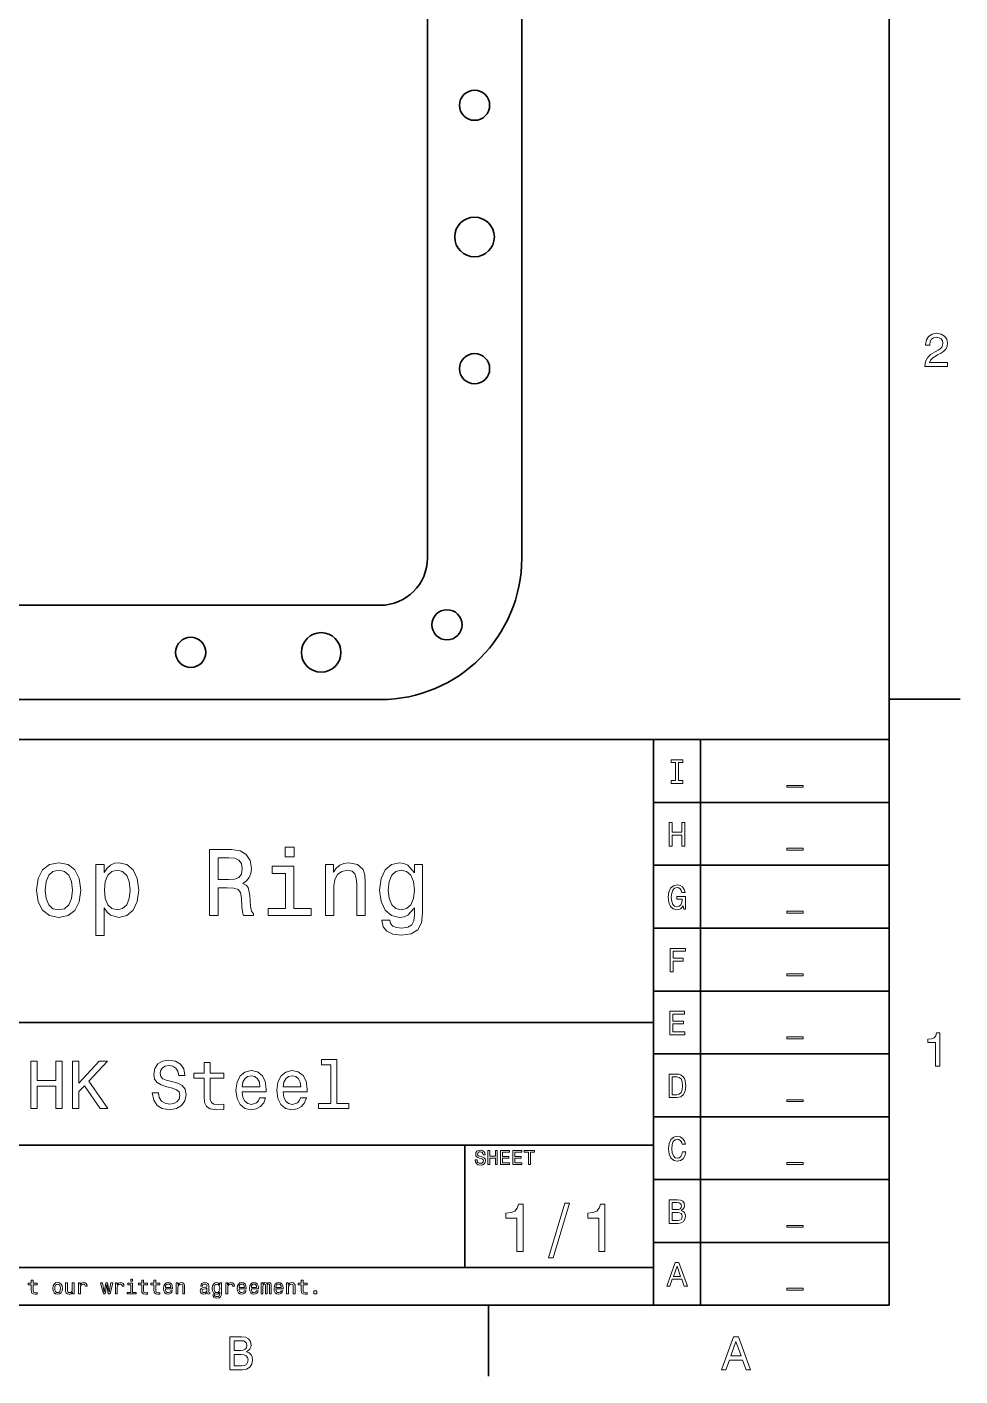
# Model space of a CAD drawing. Extents: x 0 to 420, y 0 to 297.
# Drawn here: x 318.6 to 417.5, y 2.5 to 145.6 of the extents above; entities that cross this region are included whole.
import ezdxf

# ---------------------------------------------------------------- set-up
doc = ezdxf.new("R2010")
doc.units = 0

msp = doc.modelspace()

# ---------------------------------------------------------------- linework, layer by layer
at = {"color": 7, "lineweight": 35}
for p, q in [((410, 10), (410, 287)), ((361.040009, 89.246735), (361.040009, 268.736755)), ((371.040009, 268.736755), (371.040009, 89.246735)), ((63.959991, 84.246735), (356.040009, 84.246735)), ((356.040009, 74.246735), (63.959991, 74.246735)), ((410, 74.300003), (417.5, 74.300003)), ((220, 70), (410, 70)), ((385, 10), (385, 70)), ((390, 10), (390, 70)), ((410, 70), (410, 10)), ((385, 63.333332), (410, 63.333332)), ((385, 56.666668), (410, 56.666668)), ((385, 50), (410, 50)), ((385, 43.333332), (410, 43.333332)), ((220, 40), (385, 40)), ((385, 36.666668), (410, 36.666668)), ((385, 30), (410, 30)), ((220, 27), (385, 27)), ((365, 14), (365, 27)), ((385, 23.333334), (410, 23.333334)), ((385, 16.666666), (410, 16.666666)), ((220, 14), (385, 14)), ((10, 10), (410, 10)), ((220, 10), (410, 10)), ((367.5, 10), (367.5, 2.5))]:
    msp.add_line(p, q, dxfattribs=at)
at = {"color": 7, "lineweight": 13}
for points in [[(413.76947, 109.566788), (416.175079, 109.566788), (416.175079, 110.000504), (414.273773, 110.000504), (414.3797, 110.237534), (414.561249, 110.434219), (415.121033, 110.79229), (415.418579, 110.943588), (415.751434, 111.160446), (415.988464, 111.412613), (416.124634, 111.710159), (416.175079, 112.048058), (416.089355, 112.471687), (415.852325, 112.804543), (415.489197, 113.016357), (415.020172, 113.092003), (414.536041, 113.006271), (414.167877, 112.769234), (413.930847, 112.390999), (413.850159, 111.891716), (413.850159, 111.821114), (414.309082, 111.821114), (414.309082, 111.861458), (414.354462, 112.204399), (414.490631, 112.456558), (414.707489, 112.617943), (414.994965, 112.673416), (415.287476, 112.622986), (415.504333, 112.496902), (415.645538, 112.300217), (415.695984, 112.053101), (415.660675, 111.821114), (415.56485, 111.624428), (415.403473, 111.452957), (415.181549, 111.301659), (414.884003, 111.140274), (414.389771, 110.827591), (414.041779, 110.494743), (413.835022, 110.091286), (413.76947, 109.581917)], [(387.33429, 65.659821), (386.873199, 65.659821), (386.873199, 65.357224), (388.126801, 65.357224), (388.126801, 65.659821), (387.66571, 65.659821), (387.66571, 67.554626), (388.126801, 67.554626), (388.126801, 67.857224), (386.873199, 67.857224), (386.873199, 67.554626), (387.33429, 67.554626)], [(399.132568, 65.140724), (399.132568, 64.938995), (400.867432, 64.938995), (400.867432, 65.140724)], [(386.664276, 58.690563), (386.999298, 58.690563), (386.999298, 59.864914), (388.000732, 59.864914), (388.000732, 58.690563), (388.332123, 58.690563), (388.332123, 61.190563), (388.000732, 61.190563), (388.000732, 60.171112), (386.999298, 60.171112), (386.999298, 61.190563), (386.664276, 61.190563)], [(337.930847, 51.333572), (338.868866, 51.333572), (338.868866, 54.288902), (339.827087, 54.288902), (340.533142, 54.258644), (340.976929, 54.117435), (341.219025, 53.78458), (341.319885, 53.18948), (341.3703, 52.2817), (341.430847, 51.6866), (341.55188, 51.333572), (342.610962, 51.333572), (342.610962, 51.525215), (342.378967, 51.807636), (342.298279, 52.33213), (342.227661, 53.461815), (342.056183, 54.298988), (341.824219, 54.561237), (341.46109, 54.75288), (341.864563, 55.005043), (342.146973, 55.358067), (342.328522, 55.801872), (342.389038, 56.336456), (342.247833, 57.183716), (341.84436, 57.819164), (341.17868, 58.20245), (340.270874, 58.333572), (337.930847, 58.333572)], [(340.008636, 57.476223), (340.623901, 57.415707), (341.057617, 57.224064), (341.329956, 56.871037), (341.420746, 56.31628), (341.319885, 55.731266), (341.047546, 55.378242), (340.583557, 55.196686), (339.94812, 55.146252), (338.868866, 55.146252), (338.868866, 57.476223)], [(346.907776, 58.575645), (345.969727, 58.575645), (345.969727, 57.567001), (346.907776, 57.567001)], [(399.132568, 58.474064), (399.132568, 58.272335), (400.867432, 58.272335), (400.867432, 58.474064)], [(319.613831, 54.036743), (319.775208, 52.806194), (320.239197, 51.898415), (320.975494, 51.333572), (321.963989, 51.14193), (322.942352, 51.333572), (323.67868, 51.888329), (324.142639, 52.796108), (324.314117, 54.036743), (324.142639, 55.267288), (323.67868, 56.185158), (322.942352, 56.739914), (321.963989, 56.941643), (320.975494, 56.739914), (320.239197, 56.175072), (319.775208, 55.267288)], [(320.521606, 54.046829), (320.612396, 54.954609), (320.894806, 55.610229), (321.348694, 56.013687), (321.963989, 56.1549), (322.569153, 56.013687), (323.023041, 55.620316), (323.305481, 54.954609), (323.406342, 54.046829), (323.305481, 53.12896), (323.023041, 52.463257), (322.569153, 52.059795), (321.963989, 51.928673), (321.348694, 52.059795), (320.894806, 52.463257), (320.612396, 53.12896)], [(326.785309, 55.912823), (326.785309, 56.75), (325.897705, 56.75), (325.897705, 49.235588), (326.785309, 49.235588), (326.785309, 52.160664), (327.097992, 51.6866), (327.450989, 51.373917), (328.338623, 51.14193), (329.185883, 51.333572), (329.851593, 51.908501), (330.285309, 52.81628), (330.446686, 54.046829), (330.285309, 55.267288), (329.851593, 56.175072), (329.185883, 56.739914), (328.338623, 56.941643), (327.854462, 56.881123), (327.440918, 56.68948), (327.087891, 56.366714)], [(328.187317, 51.938759), (327.592224, 52.069885), (327.158508, 52.473343), (326.886169, 53.12896), (326.79538, 54.046829), (326.886169, 54.954609), (327.158508, 55.610229), (327.592224, 56.003601), (328.187317, 56.144814), (328.731995, 56.003601), (329.16571, 55.600143), (329.438049, 54.944523), (329.53891, 54.046829), (329.438049, 53.13905), (329.16571, 52.473343), (328.731995, 52.069885)], [(346.877502, 52.079971), (346.877502, 56.568443), (344.597961, 56.568443), (344.597961, 55.811958), (345.989899, 55.811958), (345.989899, 52.079971), (344.174347, 52.079971), (344.174347, 51.333572), (348.713257, 51.333572), (348.713257, 52.079971)], [(350.236298, 51.333572), (351.123901, 51.333572), (351.123901, 54.460373), (351.214691, 55.176514), (351.507202, 55.701008), (351.96109, 56.023773), (352.566284, 56.144814), (353.050415, 56.043945), (353.353027, 55.771614), (353.504333, 55.317722), (353.554749, 54.712536), (353.554749, 51.333572), (354.442352, 51.333572), (354.442352, 54.894093), (354.402008, 55.610229), (354.220459, 56.20533), (353.625366, 56.75), (352.697388, 56.941643), (352.182983, 56.871037), (351.749268, 56.679394), (351.376068, 56.356628), (351.083557, 55.922909), (351.083557, 56.75), (350.236298, 56.75)], [(360.524475, 51.575645), (360.524475, 56.75), (359.677216, 56.75), (359.677216, 55.872478), (358.981262, 56.669308), (358.557617, 56.871037), (358.083557, 56.941643), (357.226227, 56.739914), (356.560516, 56.175072), (356.126801, 55.267288), (355.975494, 54.046829), (356.126801, 52.81628), (356.560516, 51.908501), (357.226227, 51.333572), (358.083557, 51.14193), (358.567719, 51.212536), (358.971191, 51.394093), (359.677216, 52.160664), (359.677216, 51.394093), (359.596527, 50.788902), (359.374634, 50.355186), (358.950989, 50.103024), (358.315552, 50.012245), (357.760803, 50.072765), (357.367432, 50.224064), (357.135437, 50.486309), (357.064819, 50.839336), (356.207489, 50.839336), (356.207489, 50.798988), (356.338623, 50.153458), (356.742065, 49.669308), (357.387604, 49.356628), (358.265137, 49.245674), (359.314117, 49.396973), (360.010071, 49.820602), (360.403442, 50.556915)], [(356.893372, 54.046829), (356.984131, 54.944523), (357.25647, 55.610229), (357.680115, 56.003601), (358.244934, 56.144814), (358.840057, 56.003601), (359.283844, 55.610229), (359.556183, 54.944523), (359.657043, 54.046829), (359.556183, 53.12896), (359.283844, 52.473343), (358.840057, 52.069885), (358.244934, 51.938759), (357.680115, 52.069885), (357.25647, 52.473343), (356.984131, 53.13905)], [(388.159241, 52.35891), (388.220459, 52.023895), (388.400574, 52.023895), (388.400574, 53.37476), (387.489197, 53.37476), (387.489197, 53.068565), (388.051147, 53.068565), (388.051147, 53.046951), (388.007935, 52.715538), (387.89267, 52.470581), (387.716156, 52.315681), (387.496399, 52.265251), (387.251434, 52.33009), (387.060516, 52.524616), (386.938049, 52.845222), (386.894806, 53.284702), (386.934448, 53.720581), (387.056915, 54.041187), (387.251434, 54.23571), (387.514404, 54.304153), (387.694519, 54.268131), (387.842224, 54.167267), (387.950287, 53.997959), (388.011536, 53.771015), (388.368164, 53.771015), (388.274506, 54.116837), (388.097992, 54.376202), (387.849426, 54.534702), (387.536041, 54.592339), (387.125366, 54.502281), (386.815552, 54.239311), (386.617432, 53.825047), (386.548981, 53.273895), (386.617432, 52.719139), (386.815552, 52.304874), (387.107361, 52.041908), (387.474792, 51.955452), (387.680115, 51.984268), (387.863831, 52.056316), (388.022339, 52.182396)], [(399.132568, 51.807396), (399.132568, 51.605667), (400.867432, 51.605667), (400.867432, 51.807396)], [(386.761536, 45.357231), (387.096558, 45.357231), (387.096558, 46.506367), (388.148407, 46.506367), (388.148407, 46.805359), (387.096558, 46.805359), (387.096558, 47.554638), (388.389771, 47.554638), (388.389771, 47.857231), (386.761536, 47.857231)], [(399.132568, 45.140732), (399.132568, 44.939003), (400.867432, 44.939003), (400.867432, 45.140732)], [(386.74353, 38.690563), (388.328522, 38.690563), (388.328522, 38.993156), (387.074921, 38.993156), (387.074921, 39.839699), (388.19165, 39.839699), (388.19165, 40.138691), (387.074921, 40.138691), (387.074921, 40.88797), (388.299713, 40.88797), (388.299713, 41.190563), (386.74353, 41.190563)], [(414.909241, 35.366787), (415.368164, 35.366787), (415.368164, 38.892002), (415.025208, 38.892002), (414.934448, 38.584366), (414.752899, 38.377594), (414.475525, 38.256557), (414.092224, 38.216209), (414.092224, 37.858143), (414.909241, 37.858143)], [(399.132568, 38.474064), (399.132568, 38.272335), (400.867432, 38.272335), (400.867432, 38.474064)], [(318.991333, 30.881124), (319.661377, 30.881124), (319.661377, 33.229828), (321.664246, 33.229828), (321.664246, 30.881124), (322.327087, 30.881124), (322.327087, 35.881126), (321.664246, 35.881126), (321.664246, 33.84222), (319.661377, 33.84222), (319.661377, 35.881126), (318.991333, 35.881126)], [(323.436584, 30.881124), (324.099426, 30.881124), (324.099426, 32.660664), (324.690186, 33.29467), (326.368866, 30.881124), (327.175781, 30.881124), (325.158508, 33.777378), (327.118134, 35.881126), (326.239197, 35.881126), (324.099426, 33.568443), (324.099426, 35.881126), (323.436584, 35.881126)], [(332.536011, 32.530979), (331.880402, 32.530979), (332.024475, 31.767292), (332.384705, 31.205332), (332.939484, 30.866714), (333.688751, 30.744236), (334.430817, 30.85951), (334.985596, 31.176514), (335.338623, 31.673632), (335.468292, 32.32925), (335.360229, 32.920029), (335.057617, 33.301872), (334.567719, 33.554035), (333.912109, 33.741356), (333.350128, 33.878242), (332.982697, 34.036743), (332.773773, 34.267292), (332.708923, 34.627522), (332.773773, 34.951729), (332.96109, 35.196686), (333.249268, 35.362392), (333.645538, 35.420029), (334.048981, 35.347984), (334.365997, 35.153458), (334.574921, 34.82925), (334.675781, 34.389771), (335.331421, 34.389771), (335.331421, 34.404179), (335.216125, 35.081413), (334.877502, 35.585735), (334.34436, 35.902737), (333.623901, 36.010807), (332.975494, 35.902737), (332.471191, 35.600143), (332.146973, 35.131844), (332.031677, 34.526657), (332.125366, 33.986313), (332.399139, 33.618877), (332.831421, 33.37392), (333.42218, 33.1866), (334.005768, 33.020893), (334.445251, 32.862392), (334.711792, 32.631844), (334.805481, 32.257206), (334.719025, 31.87536), (334.495667, 31.587177), (334.157043, 31.407061), (333.71756, 31.349424), (333.227661, 31.428675), (332.853027, 31.659222), (332.615265, 32.033863)], [(350.792511, 35.520893), (350.792511, 31.414267), (349.488464, 31.414267), (349.488464, 30.881124), (352.723328, 30.881124), (352.723328, 31.414267), (351.426514, 31.414267), (351.426514, 36.054035), (349.798279, 36.054035), (349.798279, 35.520893)], [(337.3703, 34.079971), (337.3703, 32.14193), (337.413544, 31.515131), (337.615265, 31.082853), (338.018738, 30.830692), (338.703156, 30.744236), (339.452454, 30.78026), (339.452454, 31.32781), (338.904907, 31.284582), (338.407776, 31.34222), (338.141205, 31.522335), (338.02594, 31.824928), (338.004333, 32.25), (338.004333, 34.079971), (339.452454, 34.079971), (339.452454, 34.620316), (338.004333, 34.620316), (338.004333, 35.751442), (337.3703, 35.751442), (337.3703, 34.620316), (336.275208, 34.620316), (336.275208, 34.079971)], [(341.412109, 32.631844), (343.94812, 32.631844), (343.955322, 32.927235), (343.840057, 33.755764), (343.523041, 34.375362), (343.018738, 34.75), (342.348694, 34.886887), (341.693085, 34.742798), (341.188751, 34.339336), (340.864563, 33.68372), (340.749268, 32.819164), (340.857361, 31.932999), (341.181549, 31.284582), (341.67868, 30.881124), (342.327087, 30.744236), (342.889038, 30.837896), (343.350128, 31.082853), (343.688751, 31.471903), (343.88327, 31.990635), (343.25647, 31.990635), (343.126801, 31.70245), (342.939484, 31.486311), (342.406342, 31.3134), (341.995667, 31.392653), (341.685883, 31.644814), (341.484131, 32.055477), (341.412109, 32.610229)], [(345.749268, 32.631844), (348.285309, 32.631844), (348.292511, 32.927235), (348.177246, 33.755764), (347.860229, 34.375362), (347.355896, 34.75), (346.685883, 34.886887), (346.030273, 34.742798), (345.52594, 34.339336), (345.201721, 33.68372), (345.086456, 32.819164), (345.194519, 31.932999), (345.518738, 31.284582), (346.015839, 30.881124), (346.664246, 30.744236), (347.226227, 30.837896), (347.687317, 31.082853), (348.02594, 31.471903), (348.220459, 31.990635), (347.593658, 31.990635), (347.463989, 31.70245), (347.276642, 31.486311), (346.7435, 31.3134), (346.332855, 31.392653), (346.023041, 31.644814), (345.82132, 32.055477), (345.749268, 32.610229)], [(387.496399, 34.523895), (386.664276, 34.523895), (386.664276, 32.023895), (387.496399, 32.023895), (387.889038, 32.103146), (388.180847, 32.344501), (388.360962, 32.737152), (388.425812, 33.273895), (388.368164, 33.821445), (388.296112, 34.037582), (388.195251, 34.210495), (387.903473, 34.444645), (387.712555, 34.502281)], [(341.412109, 33.164986), (341.491333, 33.662106), (341.685883, 34.029541), (341.981262, 34.252884), (342.3703, 34.332134), (342.752167, 34.252884), (343.047546, 34.029541), (343.227661, 33.662106), (343.292511, 33.164986)], [(345.749268, 33.164986), (345.828522, 33.662106), (346.023041, 34.029541), (346.318451, 34.252884), (346.707489, 34.332134), (347.089325, 34.252884), (347.384735, 34.029541), (347.56485, 33.662106), (347.629669, 33.164986)], [(387.471191, 34.224903), (387.744965, 34.170868), (387.932281, 34.005165), (388.043945, 33.709774), (388.079987, 33.273895), (388.040344, 32.852425), (387.92868, 32.557037), (387.737762, 32.380524), (387.471191, 32.322887), (386.999298, 32.322887), (386.999298, 34.224903)], [(399.132568, 31.807396), (399.132568, 31.605667), (400.867432, 31.605667), (400.867432, 31.807396)], [(388.083588, 26.286623), (388.011536, 25.984028), (387.89267, 25.767891), (387.726959, 25.634605), (387.53244, 25.591377), (387.298279, 25.656219), (387.114563, 25.850742), (386.992065, 26.167746), (386.952454, 26.607227), (386.992065, 27.043106), (387.110962, 27.363712), (387.294678, 27.558235), (387.53244, 27.62668), (387.705322, 27.590656), (387.853027, 27.489792), (387.968292, 27.327688), (388.047546, 27.104345), (388.389771, 27.104345), (388.281708, 27.446564), (388.094391, 27.705931), (387.838623, 27.868034), (387.53244, 27.925671), (387.150574, 27.835613), (386.858795, 27.583452), (386.671478, 27.169188), (386.606628, 26.607227), (386.671478, 26.045267), (386.858795, 25.631002), (387.150574, 25.375238), (387.53244, 25.288784), (387.867432, 25.357227), (388.137604, 25.548149), (388.328522, 25.861549), (388.429413, 26.286623)], [(366.309082, 25.413544), (366.112396, 25.413544), (366.155609, 25.184437), (366.263702, 25.015848), (366.430115, 24.914265), (366.654907, 24.87752), (366.877533, 24.912102), (367.043945, 25.007204), (367.149841, 25.15634), (367.188751, 25.353025), (367.156342, 25.530258), (367.065552, 25.644812), (366.918579, 25.720461), (366.721893, 25.776655), (366.553314, 25.817722), (366.443085, 25.865273), (366.380402, 25.934437), (366.360962, 26.042505), (366.380402, 26.139769), (366.436584, 26.213255), (366.523041, 26.262968), (366.641937, 26.280258), (366.76297, 26.258644), (366.858063, 26.200287), (366.920746, 26.103025), (366.951019, 25.97118), (367.147705, 25.97118), (367.147705, 25.975504), (367.113098, 26.178673), (367.011536, 26.329969), (366.851593, 26.425072), (366.635437, 26.457491), (366.440918, 26.425072), (366.289612, 26.334293), (366.192352, 26.193804), (366.157776, 26.012247), (366.185883, 25.850143), (366.268005, 25.739912), (366.397705, 25.666426), (366.574921, 25.610229), (366.75, 25.560518), (366.881836, 25.512968), (366.961823, 25.443804), (366.989899, 25.331411), (366.963989, 25.216858), (366.896973, 25.130402), (366.79538, 25.076368), (366.663544, 25.059076), (366.516571, 25.082851), (366.404175, 25.152016), (366.332855, 25.264408)], [(367.450287, 24.918587), (367.651306, 24.918587), (367.651306, 25.623198), (368.252167, 25.623198), (368.252167, 24.918587), (368.451019, 24.918587), (368.451019, 26.418587), (368.252167, 26.418587), (368.252167, 25.806915), (367.651306, 25.806915), (367.651306, 26.418587), (367.450287, 26.418587)], [(368.798981, 24.918587), (369.75, 24.918587), (369.75, 25.100143), (368.997833, 25.100143), (368.997833, 25.608068), (369.667877, 25.608068), (369.667877, 25.787462), (368.997833, 25.787462), (368.997833, 26.23703), (369.732697, 26.23703), (369.732697, 26.418587), (368.798981, 26.418587)], [(370.100159, 24.918587), (371.051147, 24.918587), (371.051147, 25.100143), (370.298981, 25.100143), (370.298981, 25.608068), (370.969025, 25.608068), (370.969025, 25.787462), (370.298981, 25.787462), (370.298981, 26.23703), (371.033875, 26.23703), (371.033875, 26.418587), (370.100159, 26.418587)], [(371.755768, 24.918587), (371.95462, 24.918587), (371.95462, 26.23703), (372.408508, 26.23703), (372.408508, 26.418587), (371.299713, 26.418587), (371.299713, 26.23703), (371.755768, 26.23703)], [(399.132568, 25.14073), (399.132568, 24.939001), (400.867432, 24.939001), (400.867432, 25.14073)], [(370.533142, 15.700288), (371.188751, 15.700288), (371.188751, 20.736311), (370.698853, 20.736311), (370.569153, 20.296829), (370.309784, 20.00144), (369.913544, 19.828529), (369.365997, 19.770893), (369.365997, 19.259365), (370.533142, 19.259365)], [(373.876068, 15.030259), (374.373199, 15.030259), (376.116699, 20.837175), (375.612396, 20.837175)], [(379.207489, 15.700288), (379.863098, 15.700288), (379.863098, 20.736311), (379.373199, 20.736311), (379.2435, 20.296829), (378.984131, 20.00144), (378.587891, 19.828529), (378.040344, 19.770893), (378.040344, 19.259365), (379.207489, 19.259365)], [(387.950287, 20.041426), (388.202454, 20.250359), (388.267303, 20.39085), (388.28891, 20.563761), (388.242065, 20.833933), (388.101593, 21.028458), (387.874634, 21.147333), (387.557648, 21.190561), (386.667877, 21.190561), (386.667877, 18.690561), (387.608063, 18.690561), (387.943085, 18.740993), (388.19165, 18.888687), (388.346558, 19.122837), (388.400574, 19.43984), (388.368164, 19.652376), (388.281708, 19.82889), (388.141205, 19.958572)], [(387.489197, 20.153097), (386.999298, 20.153097), (386.999298, 20.891569), (387.518005, 20.891569), (387.712555, 20.869957), (387.849426, 20.805115), (387.932281, 20.693443), (387.96109, 20.527737), (387.92868, 20.36203), (387.842224, 20.246758), (387.694519, 20.174711)], [(387.568451, 18.989553), (386.999298, 18.989553), (386.999298, 19.850504), (387.536041, 19.850504), (387.76297, 19.825287), (387.925079, 19.74964), (388.022339, 19.619957), (388.054749, 19.432636), (388.022339, 19.234509), (387.932281, 19.097622), (387.780975, 19.014769)], [(399.132568, 18.474064), (399.132568, 18.272335), (400.867432, 18.272335), (400.867432, 18.474064)], [(386.404907, 12.023895), (386.736328, 12.023895), (386.999298, 12.758765), (387.997131, 12.758765), (388.260101, 12.023895), (388.598694, 12.023895), (387.683716, 14.527497), (387.316284, 14.527497)], [(387.114563, 13.064961), (387.5, 14.167267), (387.885437, 13.064961)], [(319.044708, 12.173991), (319.044708, 11.59258), (319.057678, 11.404539), (319.118195, 11.274856), (319.239227, 11.199207), (319.44455, 11.173271), (319.669342, 11.184078), (319.669342, 11.348343), (319.505066, 11.335375), (319.355957, 11.352666), (319.27597, 11.4067), (319.241394, 11.497478), (319.234894, 11.625), (319.234894, 12.173991), (319.669342, 12.173991), (319.669342, 12.336096), (319.234894, 12.336096), (319.234894, 12.675432), (319.044708, 12.675432), (319.044708, 12.336096), (318.716187, 12.336096), (318.716187, 12.173991)], [(321.335754, 11.793588), (321.370361, 11.5299), (321.469788, 11.335375), (321.627563, 11.214337), (321.839355, 11.173271), (322.049011, 11.214337), (322.206818, 11.333214), (322.306213, 11.527738), (322.342987, 11.793588), (322.306213, 12.057277), (322.206818, 12.253963), (322.049011, 12.372839), (321.839355, 12.416066), (321.627563, 12.372839), (321.469788, 12.251801), (321.370361, 12.057277)], [(321.530304, 11.79575), (321.549744, 11.990274), (321.61026, 12.130764), (321.70752, 12.217219), (321.839355, 12.247478), (321.969055, 12.217219), (322.066315, 12.132925), (322.126831, 11.990274), (322.148438, 11.79575), (322.126831, 11.599064), (322.066315, 11.456412), (321.969055, 11.369957), (321.839355, 11.341859), (321.70752, 11.369957), (321.61026, 11.456412), (321.549744, 11.599064)], [(323.587952, 12.375), (323.397736, 12.375), (323.397736, 11.704971), (323.376129, 11.549352), (323.313446, 11.43696), (323.216187, 11.367796), (323.088654, 11.346182), (322.987061, 11.363473), (322.922241, 11.415346), (322.885498, 11.503963), (322.876831, 11.629323), (322.876831, 12.375), (322.686646, 12.375), (322.686646, 11.612032), (322.693115, 11.458573), (322.734192, 11.331052), (322.859558, 11.214337), (323.060547, 11.173271), (323.16864, 11.188401), (323.261566, 11.227305), (323.341553, 11.294309), (323.406372, 11.391571), (323.406372, 11.214337), (323.587952, 11.214337)], [(324.065613, 11.214337), (324.255798, 11.214337), (324.255798, 11.877882), (324.275269, 12.037825), (324.333618, 12.152378), (324.428711, 12.221542), (324.556244, 12.245317), (324.651337, 12.230187), (324.722656, 12.18696), (324.7659, 12.113473), (324.781006, 12.01405), (324.973389, 12.01405), (324.947449, 12.189121), (324.876129, 12.314482), (324.757263, 12.39013), (324.595154, 12.416066), (324.484924, 12.398775), (324.389801, 12.355548), (324.305511, 12.282061), (324.238525, 12.182637), (324.238525, 12.375), (324.065613, 12.375)], [(326.871094, 11.214337), (327.044006, 12.199928), (327.216919, 11.214337), (327.398468, 11.214337), (327.683777, 12.375), (327.500061, 12.375), (327.307678, 11.389409), (327.136932, 12.375), (326.948883, 12.375), (326.778137, 11.389409), (326.585785, 12.375), (326.404236, 12.375), (326.689514, 11.214337)], [(327.969055, 11.214337), (328.159271, 11.214337), (328.159271, 11.877882), (328.178711, 12.037825), (328.237091, 12.152378), (328.332184, 12.221542), (328.459717, 12.245317), (328.55481, 12.230187), (328.626129, 12.18696), (328.669373, 12.113473), (328.684479, 12.01405), (328.876831, 12.01405), (328.850922, 12.189121), (328.779602, 12.314482), (328.660706, 12.39013), (328.498596, 12.416066), (328.388367, 12.398775), (328.293274, 12.355548), (328.208984, 12.282061), (328.141968, 12.182637), (328.141968, 12.375), (327.969055, 12.375)], [(329.780304, 11.37428), (329.780304, 12.336096), (329.29184, 12.336096), (329.29184, 12.173991), (329.590118, 12.173991), (329.590118, 11.37428), (329.20105, 11.37428), (329.20105, 11.214337), (330.173676, 11.214337), (330.173676, 11.37428)], [(329.786804, 12.766211), (329.585785, 12.766211), (329.585785, 12.550073), (329.786804, 12.550073)], [(330.755096, 12.173991), (330.755096, 11.59258), (330.768066, 11.404539), (330.828583, 11.274856), (330.949615, 11.199207), (331.154968, 11.173271), (331.37973, 11.184078), (331.37973, 11.348343), (331.215454, 11.335375), (331.066345, 11.352666), (330.986359, 11.4067), (330.951782, 11.497478), (330.945312, 11.625), (330.945312, 12.173991), (331.37973, 12.173991), (331.37973, 12.336096), (330.945312, 12.336096), (330.945312, 12.675432), (330.755096, 12.675432), (330.755096, 12.336096), (330.426575, 12.336096), (330.426575, 12.173991)], [(332.056244, 12.173991), (332.056244, 11.59258), (332.069214, 11.404539), (332.12973, 11.274856), (332.250793, 11.199207), (332.456116, 11.173271), (332.680908, 11.184078), (332.680908, 11.348343), (332.516632, 11.335375), (332.367493, 11.352666), (332.287537, 11.4067), (332.25293, 11.497478), (332.24646, 11.625), (332.24646, 12.173991), (332.680908, 12.173991), (332.680908, 12.336096), (332.24646, 12.336096), (332.24646, 12.675432), (332.056244, 12.675432), (332.056244, 12.336096), (331.727722, 12.336096), (331.727722, 12.173991)], [(333.268799, 11.739553), (334.029602, 11.739553), (334.031769, 11.82817), (333.997192, 12.076729), (333.902069, 12.262609), (333.750793, 12.375), (333.549774, 12.416066), (333.353088, 12.372839), (333.201782, 12.251801), (333.104523, 12.055116), (333.069946, 11.79575), (333.102356, 11.5299), (333.199615, 11.335375), (333.348755, 11.214337), (333.543274, 11.173271), (333.711884, 11.201369), (333.85022, 11.274856), (333.951782, 11.391571), (334.010132, 11.547191), (333.822113, 11.547191), (333.783203, 11.460735), (333.72699, 11.395893), (333.567078, 11.34402), (333.443848, 11.367796), (333.350922, 11.443444), (333.290405, 11.566643), (333.268799, 11.733069)], [(333.268799, 11.899496), (333.292572, 12.048632), (333.350922, 12.158862), (333.439545, 12.225864), (333.556244, 12.24964), (333.670807, 12.225864), (333.75943, 12.158862), (333.813477, 12.048632), (333.832916, 11.899496)], [(334.403503, 11.214337), (334.593719, 11.214337), (334.593719, 11.884366), (334.613159, 12.037825), (334.675842, 12.150216), (334.773132, 12.21938), (334.902802, 12.245317), (335.006531, 12.223703), (335.071381, 12.165346), (335.103821, 12.068084), (335.114624, 11.938401), (335.114624, 11.214337), (335.30481, 11.214337), (335.30481, 11.977305), (335.296173, 12.130764), (335.257263, 12.258286), (335.129761, 12.375), (334.930908, 12.416066), (334.820679, 12.400937), (334.727722, 12.359871), (334.647766, 12.290707), (334.585083, 12.197767), (334.585083, 12.375), (334.403503, 12.375)], [(337.695312, 11.365634), (337.695312, 11.35915), (337.706116, 11.285663), (337.738525, 11.233789), (337.874695, 11.192723), (337.980621, 11.210014), (337.980621, 11.356989), (337.935242, 11.350505), (337.874695, 11.378602), (337.863892, 11.465057), (337.863892, 12.065923), (337.837952, 12.21938), (337.762329, 12.32745), (337.630463, 12.392291), (337.44458, 12.416066), (337.263031, 12.39013), (337.129028, 12.316643), (337.044739, 12.202089), (337.016632, 12.050793), (337.016632, 12.037825), (337.187378, 12.037825), (337.202515, 12.128603), (337.250061, 12.193444), (337.327881, 12.232349), (337.43811, 12.247478), (337.544006, 12.236671), (337.619659, 12.204251), (337.665039, 12.148055), (337.680176, 12.070245), (337.671539, 11.979467), (337.636963, 11.934078), (337.550507, 11.912464), (337.388397, 11.895173), (337.202515, 11.856268), (337.070679, 11.787104), (336.992859, 11.679035), (336.969086, 11.519093), (336.990692, 11.376441), (337.057709, 11.270534), (337.165771, 11.20353), (337.314911, 11.179755), (337.51593, 11.225144)], [(337.673706, 11.620677), (337.647766, 11.508286), (337.578613, 11.42183), (337.474854, 11.365634), (337.347321, 11.346182), (337.265198, 11.356989), (337.206848, 11.391571), (337.170105, 11.452089), (337.159302, 11.536384), (337.167938, 11.612032), (337.202515, 11.666066), (337.340851, 11.726585), (337.51593, 11.752522), (337.673706, 11.804395)], [(339.210449, 11.266211), (339.210449, 12.375), (339.02887, 12.375), (339.02887, 12.18696), (338.879761, 12.357709), (338.788971, 12.400937), (338.687378, 12.416066), (338.503662, 12.372839), (338.361023, 12.251801), (338.268066, 12.057277), (338.235657, 11.79575), (338.268066, 11.532061), (338.361023, 11.337536), (338.503662, 11.214337), (338.687378, 11.173271), (338.791138, 11.188401), (338.877594, 11.227305), (339.02887, 11.391571), (339.02887, 11.227305), (339.011597, 11.097623), (338.96405, 11.004683), (338.87326, 10.950648), (338.737091, 10.931196), (338.618225, 10.944164), (338.533936, 10.976585), (338.484222, 11.032782), (338.469086, 11.10843), (338.28537, 11.10843), (338.28537, 11.099784), (338.313477, 10.961455), (338.399933, 10.857709), (338.538269, 10.790707), (338.726288, 10.766931), (338.95108, 10.799352), (339.10022, 10.89013), (339.184509, 11.047911)], [(338.432343, 11.79575), (338.451782, 11.988112), (338.510162, 12.130764), (338.600922, 12.215057), (338.721985, 12.245317), (338.849487, 12.215057), (338.94458, 12.130764), (339.00293, 11.988112), (339.024567, 11.79575), (339.00293, 11.599064), (338.94458, 11.458573), (338.849487, 11.372118), (338.721985, 11.34402), (338.600922, 11.372118), (338.510162, 11.458573), (338.451782, 11.601225)], [(339.679474, 11.214337), (339.869659, 11.214337), (339.869659, 11.877882), (339.889099, 12.037825), (339.947479, 12.152378), (340.042572, 12.221542), (340.170105, 12.245317), (340.265198, 12.230187), (340.336517, 12.18696), (340.379761, 12.113473), (340.394897, 12.01405), (340.58725, 12.01405), (340.56131, 12.189121), (340.48999, 12.314482), (340.371094, 12.39013), (340.208984, 12.416066), (340.098755, 12.398775), (340.003662, 12.355548), (339.919373, 12.282061), (339.852356, 12.182637), (339.852356, 12.375), (339.679474, 12.375)], [(341.075714, 11.739553), (341.836517, 11.739553), (341.838684, 11.82817), (341.804108, 12.076729), (341.709015, 12.262609), (341.557709, 12.375), (341.356689, 12.416066), (341.160004, 12.372839), (341.008728, 12.251801), (340.911438, 12.055116), (340.876862, 11.79575), (340.909302, 11.5299), (341.006561, 11.335375), (341.155701, 11.214337), (341.35022, 11.173271), (341.518799, 11.201369), (341.657135, 11.274856), (341.758728, 11.391571), (341.817078, 11.547191), (341.629028, 11.547191), (341.590118, 11.460735), (341.533936, 11.395893), (341.373993, 11.34402), (341.250793, 11.367796), (341.157837, 11.443444), (341.097351, 11.566643), (341.075714, 11.733069)], [(341.075714, 11.899496), (341.099487, 12.048632), (341.157837, 12.158862), (341.24646, 12.225864), (341.36319, 12.24964), (341.477722, 12.225864), (341.566345, 12.158862), (341.620392, 12.048632), (341.639832, 11.899496)], [(342.376892, 11.739553), (343.137695, 11.739553), (343.139832, 11.82817), (343.105255, 12.076729), (343.010162, 12.262609), (342.858856, 12.375), (342.657837, 12.416066), (342.461182, 12.372839), (342.309875, 12.251801), (342.212616, 12.055116), (342.17804, 11.79575), (342.210449, 11.5299), (342.307709, 11.335375), (342.456848, 11.214337), (342.651367, 11.173271), (342.819946, 11.201369), (342.958282, 11.274856), (343.059875, 11.391571), (343.118225, 11.547191), (342.930176, 11.547191), (342.891296, 11.460735), (342.835083, 11.395893), (342.67514, 11.34402), (342.551941, 11.367796), (342.459015, 11.443444), (342.398499, 11.566643), (342.376892, 11.733069)], [(342.376892, 11.899496), (342.400635, 12.048632), (342.459015, 12.158862), (342.547607, 12.225864), (342.664337, 12.24964), (342.7789, 12.225864), (342.867493, 12.158862), (342.921539, 12.048632), (342.940979, 11.899496)], [(343.435974, 11.214337), (343.611023, 11.214337), (343.611023, 11.990274), (343.621826, 12.106989), (343.654236, 12.191282), (343.703979, 12.240994), (343.768799, 12.260447), (343.820679, 12.243155), (343.855255, 12.199928), (343.872559, 12.126441), (343.879028, 12.029179), (343.879028, 11.214337), (344.043304, 11.214337), (344.043304, 11.990274), (344.054108, 12.104827), (344.086548, 12.189121), (344.138397, 12.240994), (344.203247, 12.260447), (344.255127, 12.243155), (344.289703, 12.199928), (344.31131, 12.029179), (344.31131, 11.214337), (344.486389, 11.214337), (344.486389, 12.016211), (344.475586, 12.182637), (344.44101, 12.310159), (344.371826, 12.387968), (344.25946, 12.416066), (344.127594, 12.372839), (344.026001, 12.247478), (343.946045, 12.370678), (343.812042, 12.416066), (343.688843, 12.372839), (343.604553, 12.251801), (343.604553, 12.375), (343.435974, 12.375)], [(344.979187, 11.739553), (345.73999, 11.739553), (345.742157, 11.82817), (345.707581, 12.076729), (345.612488, 12.262609), (345.461182, 12.375), (345.260162, 12.416066), (345.063477, 12.372839), (344.91217, 12.251801), (344.814911, 12.055116), (344.780334, 11.79575), (344.812744, 11.5299), (344.910034, 11.335375), (345.059143, 11.214337), (345.253662, 11.173271), (345.422272, 11.201369), (345.560608, 11.274856), (345.66217, 11.391571), (345.720551, 11.547191), (345.532501, 11.547191), (345.493591, 11.460735), (345.437408, 11.395893), (345.277466, 11.34402), (345.154266, 11.367796), (345.06131, 11.443444), (345.000793, 11.566643), (344.979187, 11.733069)], [(344.979187, 11.899496), (345.00296, 12.048632), (345.06131, 12.158862), (345.149933, 12.225864), (345.266663, 12.24964), (345.381195, 12.225864), (345.469818, 12.158862), (345.523865, 12.048632), (345.543304, 11.899496)], [(346.113922, 11.214337), (346.304108, 11.214337), (346.304108, 11.884366), (346.323578, 12.037825), (346.38623, 12.150216), (346.483521, 12.21938), (346.61319, 12.245317), (346.716949, 12.223703), (346.781799, 12.165346), (346.814209, 12.068084), (346.825012, 11.938401), (346.825012, 11.214337), (347.015198, 11.214337), (347.015198, 11.977305), (347.006561, 12.130764), (346.967651, 12.258286), (346.840149, 12.375), (346.641296, 12.416066), (346.531067, 12.400937), (346.43811, 12.359871), (346.358154, 12.290707), (346.295471, 12.197767), (346.295471, 12.375), (346.113922, 12.375)], [(347.670105, 12.173991), (347.670105, 11.59258), (347.683075, 11.404539), (347.743591, 11.274856), (347.864624, 11.199207), (348.069977, 11.173271), (348.294739, 11.184078), (348.294739, 11.348343), (348.130493, 11.335375), (347.981354, 11.352666), (347.901367, 11.4067), (347.866791, 11.497478), (347.860321, 11.625), (347.860321, 12.173991), (348.294739, 12.173991), (348.294739, 12.336096), (347.860321, 12.336096), (347.860321, 12.675432), (347.670105, 12.675432), (347.670105, 12.336096), (347.341583, 12.336096), (347.341583, 12.173991)], [(349.014496, 11.214337), (349.312744, 11.214337), (349.312744, 11.536384), (349.014496, 11.536384)], [(399.132568, 11.807397), (399.132568, 11.605667), (400.867432, 11.605667), (400.867432, 11.807397)], [(341.880402, 5.057997), (342.233429, 5.350504), (342.324219, 5.54719), (342.354462, 5.789265), (342.28891, 6.167507), (342.092224, 6.439841), (341.774506, 6.606268), (341.330688, 6.666787), (340.085022, 6.666787), (340.085022, 3.166787), (341.401306, 3.166787), (341.870331, 3.237392), (342.218292, 3.444164), (342.43515, 3.771974), (342.510803, 4.215778), (342.465424, 4.513329), (342.344391, 4.760447), (342.147705, 4.942003)], [(341.234863, 5.214337), (340.549011, 5.214337), (340.549011, 6.248199), (341.275208, 6.248199), (341.547546, 6.217939), (341.739197, 6.127161), (341.855194, 5.970821), (341.895538, 5.738832), (341.850159, 5.506845), (341.729126, 5.345461), (341.522339, 5.244596)], [(392.216858, 3.166787), (392.680847, 3.166787), (393.049011, 4.195605), (394.445984, 4.195605), (394.814117, 3.166787), (395.288177, 3.166787), (394.007202, 6.67183), (393.492798, 6.67183)], [(393.210388, 4.624279), (393.75, 6.167507), (394.289642, 4.624279)], [(341.345825, 3.585375), (340.549011, 3.585375), (340.549011, 4.790706), (341.300446, 4.790706), (341.618164, 4.755404), (341.845093, 4.649496), (341.981262, 4.467939), (342.026672, 4.205691), (341.981262, 3.928314), (341.855194, 3.736671), (341.643372, 3.620677)]]:
    msp.add_lwpolyline(points, close=True, dxfattribs=at)
at = {"color": 7, "lineweight": 35}
for centre, radius in [((366.040009, 137.28009), 1.6), ((366.040009, 123.308266), 2.1), ((366.040009, 109.336433), 1.6), ((363.111084, 82.175682), 1.6), ((335.950348, 79.246735), 1.6), ((349.777069, 79.246735), 2.1)]:
    msp.add_circle(centre, radius, dxfattribs=at)
for centre, radius in [((356.039673, 89.247047), 5.000431), ((356.039062, 89.247673), 15.001292)]:
    msp.add_arc(centre, radius, 270.003583, 359.996418, dxfattribs=at)

doc.saveas('drawing.dxf')
